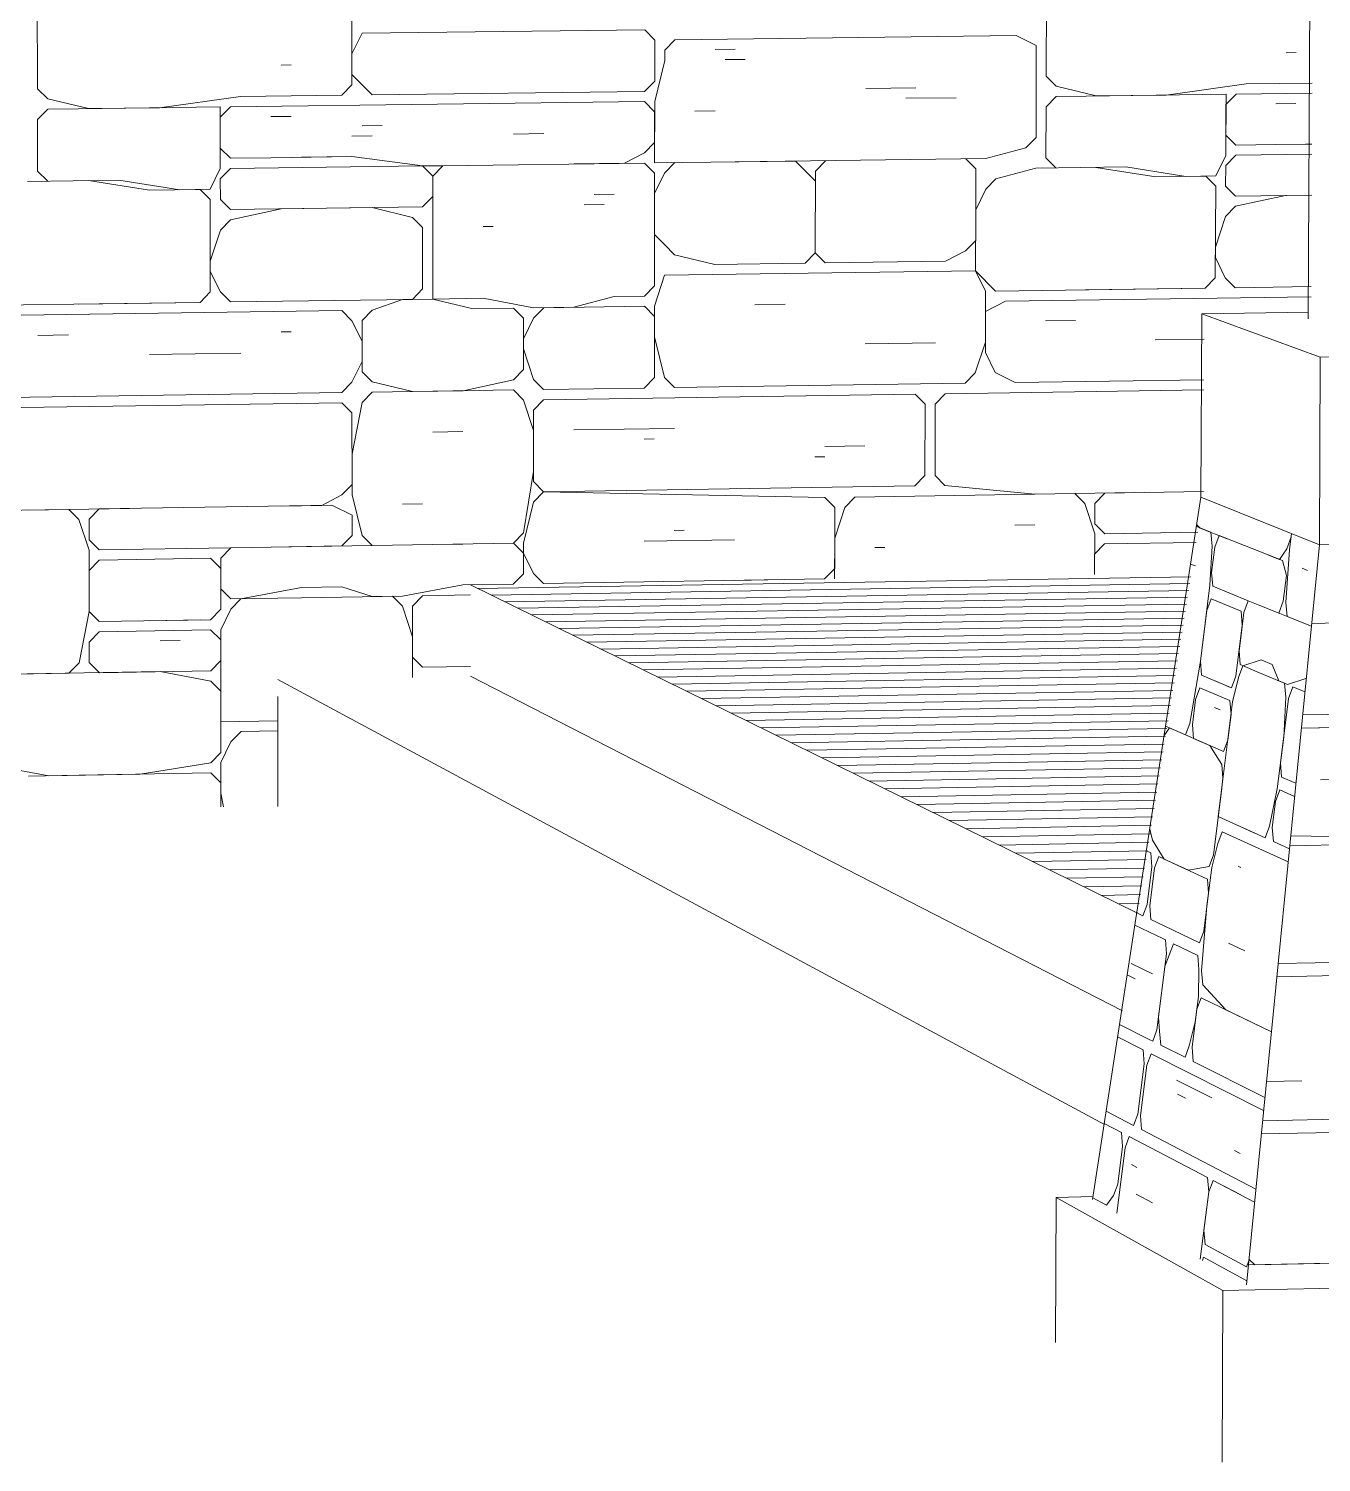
# Model space of a CAD drawing. Header units: inches. Extents: x 205 to 211, y -138 to -29.
# Drawn here: x 208.7214 to 208.7882, y -73.0965 to -73.0225 of the extents above; entities that cross this region are included whole.
import ezdxf

# ---------------------------------------------------------------- set-up
doc = ezdxf.new("R2010")
doc.units = ezdxf.units.IN
doc.header["$MEASUREMENT"] = 0
for name, color, linetype, lineweight in [('A-FLOR', 192, 'Continuous', 13), ('A-FLOR-PATT', 8, 'Continuous', 13), ('A-WALL', 113, 'Continuous', 13), ('A-WALL-PATT', 111, 'Continuous', 13), ('L-SITE-WALL', 31, 'Continuous', 13), ('Q-CASE', 31, 'Continuous', 9), ('S-FNDN', 32, 'Continuous', 13)]:
    doc.layers.add(name, color=color, linetype=linetype, lineweight=lineweight)

# ---------------------------------------------------------------- blocks, each defined once
blk = doc.blocks.new('FP_106-160')
at = {"layer": 'A-WALL-PATT', "lineweight": 9}
for p, q in [((71.862069, -73.019635), (71.862053, -73.02491)), ((71.809947, -73.020243), (71.809957, -73.025559)), ((71.826192, -73.020053), (71.826194, -73.025357)), ((71.826193, -73.023766), (71.826716, -73.022699)), ((71.826716, -73.022699), (71.841315, -73.022523)), ((71.841315, -73.022523), (71.841835, -73.023046)), ((71.860508, -73.022819), (71.842875, -73.023033)), ((71.860508, -73.022819), (71.861541, -73.023334)), ((71.841835, -73.023046), (71.841832, -73.025162)), ((71.842875, -73.023033), (71.842354, -73.023569)), ((71.842354, -73.024098), (71.842354, -73.023569)), ((71.844953, -73.023537), (71.845993, -73.023524)), ((71.861526, -73.028079), (71.861541, -73.023334)), ((71.822534, -73.024341), (71.823057, -73.024335)), ((71.826194, -73.024827), (71.826193, -73.023766)), ((71.841831, -73.026219), (71.842354, -73.024098)), ((71.845472, -73.024059), (71.846511, -73.024047)), ((71.87444, -73.023703), (71.874955, -73.023697)), ((71.827239, -73.025874), (71.826194, -73.024827)), ((71.862053, -73.02491), (71.862568, -73.025431)), ((71.809957, -73.025559), (71.810483, -73.026084)), ((71.826194, -73.025357), (71.825672, -73.025893)), ((71.841311, -73.025697), (71.827239, -73.025874)), ((71.841832, -73.025162), (71.841311, -73.025697)), ((71.852734, -73.025554), (71.855325, -73.025522)), ((71.864633, -73.025932), (71.862568, -73.025431)), ((71.87134, -73.025847), (71.864116, -73.025938)), ((71.872372, -73.025308), (71.868246, -73.025886)), ((71.871327, -73.029005), (71.87134, -73.025847)), ((71.871337, -73.026374), (71.871855, -73.025841)), ((71.871855, -73.025841), (71.875789, -73.025791)), ((71.872372, -73.025308), (71.875791, -73.025265)), ((71.812583, -73.026588), (71.810483, -73.026084)), ((71.819396, -73.026503), (71.812058, -73.026595)), ((71.816253, -73.026542), (71.812583, -73.026588)), ((71.820442, -73.025959), (71.816253, -73.026542)), ((71.819396, -73.027033), (71.819919, -73.026496)), ((71.819399, -73.029685), (71.819396, -73.026503)), ((71.819919, -73.026496), (71.841311, -73.026226)), ((71.820442, -73.025959), (71.825672, -73.025893)), ((71.841311, -73.026226), (71.84183, -73.026748)), ((71.841827, -73.029391), (71.841831, -73.026219)), ((71.854806, -73.026056), (71.857394, -73.026023)), ((71.862048, -73.026491), (71.862039, -73.029126)), ((71.862048, -73.026491), (71.862566, -73.025958)), ((71.864116, -73.025938), (71.862566, -73.025958)), ((71.868246, -73.025886), (71.864633, -73.025932)), ((71.871331, -73.027952), (71.871337, -73.026374)), ((71.873913, -73.026341), (71.874943, -73.026328)), ((71.80996, -73.027153), (71.810484, -73.026615)), ((71.80996, -73.027153), (71.809965, -73.029808)), ((71.812058, -73.026595), (71.810484, -73.026615)), ((71.819398, -73.028624), (71.819396, -73.027033)), ((71.822013, -73.027), (71.823059, -73.026986)), ((71.841828, -73.028334), (71.84183, -73.026748)), ((71.84391, -73.026722), (71.844949, -73.026709)), ((71.826195, -73.028006), (71.827239, -73.027993)), ((71.826717, -73.02747), (71.827761, -73.027457)), ((71.834542, -73.027899), (71.836105, -73.027879)), ((71.871331, -73.027952), (71.871844, -73.028472)), ((71.819398, -73.028624), (71.819922, -73.029148)), ((71.841828, -73.028334), (71.841308, -73.028869)), ((71.858938, -73.029167), (71.861007, -73.028613)), ((71.861007, -73.028613), (71.861526, -73.028079)), ((71.871844, -73.028472), (71.873904, -73.028445)), ((71.875777, -73.028421), (71.873904, -73.028445)), ((71.875449, -73.028425), (71.875777, -73.028421)), ((71.819922, -73.029148), (71.822014, -73.02912)), ((71.829849, -73.029548), (71.819922, -73.029678)), ((71.826195, -73.029066), (71.822014, -73.02912)), ((71.823583, -73.0291), (71.826195, -73.029066)), ((71.826195, -73.029066), (71.829849, -73.029548)), ((71.829849, -73.029548), (71.830893, -73.029534)), ((71.829849, -73.029548), (71.830371, -73.03007)), ((71.830371, -73.03007), (71.830893, -73.029534)), ((71.841307, -73.029398), (71.830893, -73.029534)), ((71.837666, -73.029445), (71.840267, -73.029411)), ((71.840267, -73.029411), (71.841308, -73.028869)), ((71.841307, -73.029398), (71.841827, -73.029919)), ((71.849097, -73.029296), (71.841827, -73.029391)), ((71.842346, -73.029912), (71.842867, -73.029377)), ((71.845983, -73.029336), (71.858938, -73.029167)), ((71.850132, -73.030337), (71.849097, -73.029296)), ((71.850133, -73.02981), (71.850653, -73.029275)), ((71.857903, -73.02918), (71.858419, -73.029701)), ((71.862039, -73.029126), (71.862554, -73.029646)), ((71.870807, -73.030064), (71.871327, -73.029005)), ((71.871325, -73.029531), (71.87132, -73.030583)), ((71.871325, -73.029531), (71.871842, -73.028998)), ((71.875775, -73.028946), (71.871842, -73.028998)), ((71.814162, -73.030284), (71.809441, -73.030346)), ((71.809965, -73.029808), (71.810491, -73.030332)), ((71.814162, -73.030284), (71.817306, -73.030773)), ((71.818876, -73.030752), (71.819399, -73.029685)), ((71.819399, -73.030215), (71.819922, -73.029678)), ((71.819399, -73.030215), (71.8194, -73.031275)), ((71.830371, -73.03007), (71.83037, -73.036417)), ((71.830371, -73.031129), (71.830371, -73.03007)), ((71.841827, -73.029919), (71.84182, -73.035728)), ((71.842346, -73.029912), (71.841825, -73.030976)), ((71.850133, -73.02981), (71.850125, -73.03403)), ((71.858419, -73.029701), (71.858409, -73.033389)), ((71.859452, -73.030214), (71.858933, -73.030748)), ((71.861521, -73.02966), (71.859452, -73.030214)), ((71.866168, -73.029599), (71.861521, -73.02966)), ((71.86462, -73.029619), (71.867714, -73.030104)), ((71.866168, -73.029599), (71.869261, -73.030084)), ((71.867714, -73.030104), (71.870292, -73.03007)), ((71.869261, -73.030084), (71.870807, -73.030064)), ((71.870292, -73.03007), (71.870805, -73.030589)), ((71.812589, -73.030304), (71.815735, -73.030793)), ((71.815735, -73.030793), (71.818353, -73.030759)), ((71.817306, -73.030773), (71.818876, -73.030752)), ((71.818353, -73.030759), (71.818877, -73.031282)), ((71.838705, -73.031017), (71.839746, -73.031004)), ((71.858933, -73.030748), (71.858413, -73.031808)), ((71.870805, -73.030589), (71.870786, -73.035321)), ((71.87132, -73.030583), (71.871833, -73.031102)), ((71.818877, -73.031282), (71.818882, -73.03605)), ((71.8194, -73.031275), (71.819924, -73.031798)), ((71.819924, -73.031798), (71.829849, -73.031665)), ((71.819924, -73.032328), (71.822539, -73.031763)), ((71.822539, -73.031763), (71.82724, -73.0317)), ((71.82724, -73.0317), (71.829328, -73.032201)), ((71.830371, -73.031129), (71.829849, -73.031665)), ((71.838184, -73.031553), (71.839225, -73.031539)), ((71.871314, -73.03216), (71.871831, -73.031627)), ((71.871831, -73.031627), (71.874408, -73.031067)), ((71.871833, -73.031102), (71.875765, -73.031049)), ((71.874408, -73.031067), (71.875765, -73.031049)), ((71.819402, -73.032865), (71.819924, -73.032328)), ((71.829328, -73.032201), (71.829849, -73.032723)), ((71.841824, -73.032032), (71.841823, -73.033088)), ((71.858413, -73.031808), (71.858404, -73.034968)), ((71.871314, -73.03216), (71.870793, -73.033744)), ((71.819402, -73.032865), (71.81888, -73.034461)), ((71.829849, -73.035896), (71.829849, -73.032723)), ((71.832977, -73.03268), (71.833498, -73.032673)), ((71.841823, -73.033088), (71.842342, -73.033609)), ((71.842342, -73.033609), (71.842861, -73.03413)), ((71.85789, -73.033922), (71.856855, -73.034463)), ((71.85789, -73.033922), (71.858409, -73.033389)), ((71.870793, -73.033744), (71.870791, -73.03427)), ((71.81888, -73.034461), (71.818881, -73.034991)), ((71.844937, -73.034629), (71.84286, -73.03413)), ((71.849605, -73.034564), (71.844937, -73.034629)), ((71.850125, -73.03403), (71.849605, -73.034564)), ((71.850125, -73.03403), (71.850642, -73.03455)), ((71.856855, -73.034463), (71.850642, -73.03455)), ((71.870791, -73.03427), (71.871301, -73.035314)), ((71.818881, -73.034991), (71.819405, -73.036043)), ((71.84234, -73.035193), (71.841818, -73.036783)), ((71.84234, -73.035193), (71.858404, -73.034968)), ((71.858404, -73.034968), (71.859435, -73.036007)), ((71.858404, -73.034968), (71.858918, -73.036014)), ((71.870786, -73.035321), (71.870269, -73.035854)), ((71.871301, -73.035314), (71.871814, -73.035832)), ((71.818882, -73.03605), (71.818359, -73.036587)), ((71.819405, -73.036043), (71.819928, -73.036565)), ((71.829328, -73.036432), (71.829849, -73.035896)), ((71.841299, -73.036263), (71.84182, -73.035728)), ((71.858918, -73.036014), (71.858911, -73.038645)), ((71.859435, -73.036007), (71.870269, -73.035854)), ((71.870269, -73.035854), (71.864083, -73.035941)), ((71.871814, -73.035832), (71.875744, -73.035776)), ((71.807355, -73.036742), (71.818359, -73.036587)), ((71.818359, -73.036587), (71.812075, -73.036676)), ((71.819928, -73.036565), (71.829328, -73.036432)), ((71.828806, -73.036439), (71.827241, -73.03699)), ((71.83037, -73.036417), (71.828806, -73.036439)), ((71.828806, -73.036439), (71.829328, -73.036432)), ((71.83037, -73.036417), (71.832976, -73.03638)), ((71.832455, -73.036916), (71.83037, -73.036417)), ((71.834538, -73.036887), (71.832455, -73.036916)), ((71.832976, -73.03638), (71.835579, -73.036872)), ((71.834538, -73.036887), (71.835058, -73.037407)), ((71.835579, -73.036872), (71.83766, -73.036842)), ((71.835579, -73.0374), (71.836099, -73.036864)), ((71.841299, -73.036791), (71.836099, -73.036864)), ((71.83766, -73.036842), (71.83974, -73.036285)), ((71.83974, -73.036285), (71.841299, -73.036263)), ((71.841299, -73.036791), (71.841818, -73.037311)), ((71.841818, -73.036783), (71.841816, -73.038366)), ((71.847009, -73.03671), (71.848565, -73.036687)), ((71.85995, -73.036526), (71.858915, -73.037067)), ((71.85995, -73.036526), (71.875742, -73.036301)), ((71.807881, -73.037265), (71.825676, -73.037013)), ((71.825676, -73.037013), (71.826198, -73.037534)), ((71.826198, -73.037534), (71.82672, -73.038584)), ((71.82672, -73.037527), (71.827241, -73.03699)), ((71.82672, -73.037527), (71.82672, -73.04017)), ((71.835579, -73.0374), (71.835057, -73.038464)), ((71.835057, -73.040047), (71.835058, -73.037407)), ((71.841814, -73.040475), (71.841818, -73.037311)), ((71.858915, -73.037067), (71.858909, -73.039171)), ((71.862013, -73.037548), (71.863561, -73.037526)), ((71.809981, -73.038296), (71.811554, -73.038273)), ((71.822543, -73.038115), (71.823065, -73.038108)), ((71.841816, -73.038366), (71.842333, -73.040468)), ((71.82672, -73.038584), (71.82672, -73.039641)), ((71.835057, -73.038464), (71.835057, -73.038992)), ((71.835057, -73.038992), (71.835577, -73.040568)), ((71.852705, -73.038735), (71.856326, -73.038683)), ((71.858911, -73.038645), (71.85839, -73.040231)), ((71.858909, -73.039171), (71.859423, -73.040216)), ((71.867683, -73.038518), (71.870207, -73.038481)), ((71.815746, -73.039272), (71.820454, -73.039204)), ((71.82672, -73.039641), (71.826199, -73.040706)), ((71.82672, -73.04017), (71.827242, -73.040691)), ((71.831933, -73.041149), (71.834536, -73.040583)), ((71.834536, -73.040583), (71.835057, -73.040047)), ((71.835577, -73.040568), (71.836097, -73.041088)), ((71.841294, -73.04101), (71.841814, -73.040475)), ((71.842852, -73.040987), (71.842333, -73.040468)), ((71.85839, -73.040231), (71.857871, -73.040764)), ((71.859423, -73.040216), (71.860454, -73.040726)), ((71.860454, -73.040726), (71.870199, -73.040582)), ((71.808414, -73.041498), (71.825677, -73.041242)), ((71.826199, -73.040706), (71.825677, -73.041242)), ((71.826721, -73.041755), (71.827242, -73.041219)), ((71.827242, -73.040691), (71.829328, -73.041188)), ((71.834536, -73.041111), (71.827242, -73.041219)), ((71.829328, -73.041188), (71.831933, -73.041149)), ((71.834536, -73.041111), (71.835056, -73.041631)), ((71.836096, -73.041615), (71.855285, -73.041329)), ((71.836097, -73.041088), (71.841294, -73.04101)), ((71.842852, -73.040987), (71.857871, -73.040764)), ((71.855285, -73.041329), (71.855801, -73.041847)), ((71.856836, -73.041306), (71.856318, -73.04184)), ((71.856836, -73.041306), (71.870197, -73.041107)), ((71.804742, -73.042083), (71.825677, -73.041771)), ((71.825677, -73.041771), (71.826199, -73.042291)), ((71.826721, -73.041755), (71.8262, -73.044404)), ((71.835056, -73.041631), (71.835575, -73.043206)), ((71.835576, -73.042151), (71.836096, -73.041615)), ((71.855801, -73.041847), (71.855792, -73.045528)), ((71.856318, -73.04184), (71.856309, -73.04552)), ((71.826199, -73.042291), (71.8262, -73.045988)), ((71.835574, -73.045842), (71.835576, -73.042151)), ((71.83037, -73.043285), (71.831932, -73.043261)), ((71.835575, -73.043206), (71.835574, -73.045315)), ((71.837655, -73.043174), (71.842849, -73.043095)), ((71.841291, -73.043646), (71.84181, -73.043638)), ((71.850623, -73.04403), (71.852693, -73.043998)), ((71.8262, -73.044404), (71.826201, -73.046516)), ((71.850104, -73.044564), (71.850621, -73.044556)), ((71.835574, -73.045315), (71.835052, -73.048486)), ((71.855792, -73.045528), (71.855274, -73.046062)), ((71.856309, -73.04552), (71.856824, -73.046038)), ((71.824636, -73.047069), (71.825679, -73.046524)), ((71.8262, -73.045988), (71.825679, -73.046524)), ((71.826201, -73.046516), (71.826723, -73.048619)), ((71.835573, -73.046897), (71.836093, -73.046362)), ((71.836093, -73.046362), (71.835574, -73.045842)), ((71.836093, -73.046362), (71.855274, -73.046062)), ((71.850617, -73.046661), (71.836093, -73.046362)), ((71.863532, -73.046458), (71.85217, -73.046636)), ((71.856824, -73.046038), (71.861469, -73.04649)), ((71.861469, -73.04649), (71.866624, -73.046409)), ((71.863532, -73.046458), (71.864046, -73.046974)), ((71.864561, -73.046966), (71.865078, -73.046433)), ((71.865078, -73.046433), (71.870176, -73.046353)), ((71.81157, -73.047274), (71.800028, -73.047455)), ((71.809474, -73.047307), (71.81471, -73.047224)), ((71.81157, -73.047274), (71.812094, -73.047795)), ((71.812618, -73.047786), (71.81314, -73.047249)), ((71.81314, -73.047249), (71.825158, -73.04706)), ((71.822549, -73.047101), (71.824636, -73.047069)), ((71.825158, -73.04706), (71.826201, -73.047572)), ((71.828807, -73.047003), (71.829849, -73.046987)), ((71.835573, -73.046897), (71.835052, -73.049013)), ((71.850617, -73.046661), (71.851134, -73.047178)), ((71.851127, -73.050332), (71.851134, -73.047178)), ((71.851651, -73.04717), (71.85113, -73.048756)), ((71.851651, -73.04717), (71.85217, -73.046636)), ((71.864556, -73.04854), (71.864046, -73.046974)), ((71.864558, -73.048016), (71.864561, -73.046966)), ((71.81262, -73.049373), (71.812094, -73.047795)), ((71.812619, -73.048844), (71.812618, -73.047786)), ((71.826201, -73.047572), (71.826201, -73.048627)), ((71.864558, -73.048016), (71.865071, -73.048532)), ((71.826201, -73.048627), (71.82568, -73.049163)), ((71.826723, -73.048619), (71.827244, -73.049138)), ((71.834532, -73.049022), (71.835052, -73.048486)), ((71.842842, -73.048362), (71.843361, -73.048354)), ((71.85113, -73.048756), (71.851126, -73.050858)), ((71.860432, -73.048082), (71.861464, -73.048065)), ((71.864549, -73.05064), (71.864556, -73.04854)), ((71.865071, -73.048532), (71.869878, -73.048455)), ((71.812619, -73.048844), (71.813144, -73.049364)), ((71.812625, -73.052544), (71.81262, -73.049373)), ((71.813144, -73.049364), (71.81994, -73.049255)), ((71.81994, -73.049255), (71.819418, -73.049792)), ((71.834532, -73.049022), (71.81994, -73.049255)), ((71.82568, -73.049163), (71.822029, -73.049222)), ((71.823072, -73.049205), (71.824637, -73.04918)), ((71.827244, -73.049138), (71.834532, -73.049022)), ((71.830369, -73.049088), (71.831931, -73.049063)), ((71.835051, -73.04954), (71.834532, -73.049022)), ((71.835052, -73.049013), (71.835051, -73.04954)), ((71.841285, -73.048913), (71.845952, -73.048839)), ((71.853198, -73.049248), (71.853715, -73.04924)), ((71.864552, -73.04959), (71.865069, -73.049057)), ((71.869796, -73.048981), (71.865069, -73.049057)), ((71.812622, -73.05043), (71.813144, -73.049893)), ((71.818896, -73.0498), (71.813144, -73.049893)), ((71.818896, -73.0498), (71.819419, -73.05032)), ((71.819418, -73.049792), (71.819419, -73.050848)), ((71.835051, -73.050067), (71.835051, -73.04954)), ((71.835051, -73.04954), (71.835571, -73.050585)), ((71.835051, -73.050067), (71.835051, -73.050594)), ((71.864552, -73.04959), (71.864549, -73.05064)), ((71.812622, -73.05043), (71.812625, -73.052544)), ((71.819421, -73.052432), (71.819419, -73.05032)), ((71.819419, -73.050848), (71.819419, -73.05032)), ((71.819419, -73.050848), (71.81942, -73.051376)), ((71.835051, -73.050594), (71.834531, -73.051129)), ((71.835571, -73.050585), (71.83609, -73.051104)), ((71.83609, -73.051104), (71.850609, -73.050866)), ((71.845949, -73.050942), (71.848538, -73.0509)), ((71.851127, -73.050332), (71.850609, -73.050866)), ((71.81942, -73.051376), (71.819942, -73.051895)), ((71.820465, -73.051887), (71.823595, -73.051308)), ((71.823595, -73.051308), (71.825681, -73.051274)), ((71.828807, -73.05175), (71.823595, -73.051835)), ((71.825681, -73.051274), (71.827244, -73.051775)), ((71.83193, -73.051171), (71.828807, -73.05175)), ((71.829328, -73.052268), (71.829848, -73.051733)), ((71.829848, -73.051733), (71.832316, -73.051692)), ((71.834531, -73.051129), (71.83193, -73.051171)), ((71.818899, -73.052968), (71.819421, -73.052432)), ((71.819943, -73.052423), (71.819422, -73.053487)), ((71.819942, -73.051895), (71.823595, -73.051835)), ((71.819943, -73.052423), (71.820465, -73.051887)), ((71.827244, -73.051775), (71.828286, -73.051758)), ((71.828286, -73.051758), (71.828807, -73.052277)), ((71.828807, -73.052277), (71.829328, -73.053849)), ((71.829328, -73.052268), (71.829328, -73.054903)), ((71.812107, -73.055194), (71.812625, -73.052544)), ((71.812625, -73.052544), (71.813149, -73.053063)), ((71.813149, -73.053063), (71.818899, -73.052968)), ((71.815764, -73.05302), (71.818377, -73.052977)), ((71.812628, -73.054129), (71.81315, -73.053592)), ((71.81315, -73.053592), (71.8189, -73.053496)), ((71.8189, -73.053496), (71.819422, -73.054015)), ((71.819422, -73.053487), (71.819426, -73.058235)), ((71.829328, -73.053849), (71.829328, -73.055956)), ((71.812628, -73.054129), (71.81263, -73.055185)), ((71.816288, -73.054067), (71.817333, -73.05405)), ((71.819423, -73.05507), (71.819422, -73.054015)), ((71.812107, -73.055194), (71.811584, -73.055731)), ((71.81263, -73.055185), (71.813154, -73.055704)), ((71.819423, -73.05507), (71.818902, -73.055607)), ((71.829328, -73.054903), (71.829848, -73.055421)), ((71.829848, -73.055421), (71.832315, -73.055379)), ((71.800053, -73.055927), (71.811584, -73.055731)), ((71.808443, -73.055784), (71.81629, -73.055651)), ((71.813154, -73.055704), (71.818902, -73.055607)), ((71.81629, -73.055651), (71.818902, -73.056134)), ((71.818902, -73.056134), (71.819425, -73.056653)), ((71.819425, -73.05718), (71.819425, -73.056653)), ((71.819425, -73.05718), (71.819428, -73.059816)), ((71.819426, -73.058235), (71.822372, -73.058184)), ((71.820471, -73.058744), (71.819949, -73.05928)), ((71.822373, -73.058711), (71.820471, -73.058744)), ((71.819428, -73.059816), (71.818907, -73.060352)), ((71.819949, -73.05928), (71.819429, -73.060343)), ((71.807929, -73.060547), (71.810547, -73.061028)), ((71.815252, -73.060944), (71.818907, -73.060352)), ((71.819429, -73.060343), (71.81943, -73.061924)), ((71.809501, -73.061047), (71.812116, -73.061)), ((71.810547, -73.061028), (71.815252, -73.060944)), ((71.818907, -73.06088), (71.812116, -73.061)), ((71.818907, -73.06088), (71.81943, -73.061397)), ((71.819431, -73.062627), (71.81943, -73.061397)), ((71.81943, -73.061924), (71.81957, -73.062626))]:
    blk.add_line(p, q, dxfattribs=at)
blk = doc.blocks.new('FP_114-160')
at = {"layer": 'A-WALL-PATT', "lineweight": 9}
for p, q in [((71.870559, -73.048457), (71.86981, -73.048162)), ((71.869825, -73.048065), (71.87, -73.048237)), ((71.87, -73.048237), (71.871402, -73.04879)), ((71.870559, -73.048457), (71.870617, -73.049168)), ((71.870757, -73.049223), (71.87098, -73.048623)), ((71.87098, -73.048623), (71.874251, -73.049914)), ((71.874707, -73.048699), (71.874479, -73.049307)), ((71.874728, -73.048527), (71.874623, -73.049363)), ((71.874728, -73.048527), (71.874707, -73.048699)), ((71.87051, -73.051188), (71.870617, -73.049168)), ((71.870592, -73.050533), (71.870757, -73.049223)), ((71.874107, -73.049857), (71.874479, -73.049307)), ((71.874623, -73.049363), (71.874432, -73.052078)), ((71.869511, -73.050098), (71.869754, -73.050196)), ((71.873533, -73.049631), (71.874107, -73.049857)), ((71.874251, -73.049914), (71.874455, -73.050692)), ((71.870592, -73.050533), (71.87065, -73.051245)), ((71.874455, -73.050692), (71.874288, -73.05202)), ((71.875263, -73.050313), (71.875553, -73.050428)), ((71.870016, -73.055116), (71.87051, -73.051188)), ((71.87065, -73.051245), (71.872486, -73.051989)), ((71.870345, -73.052498), (71.870568, -73.0519)), ((71.872119, -73.052533), (71.870568, -73.0519)), ((71.872486, -73.051989), (71.872261, -73.052591)), ((71.875749, -73.05331), (71.872486, -73.051989)), ((71.87406, -73.052626), (71.873056, -73.05222)), ((71.873342, -73.052335), (71.873773, -73.05251)), ((71.874288, -73.05202), (71.87406, -73.052626)), ((71.874432, -73.052078), (71.874493, -73.052801)), ((71.870345, -73.052498), (71.870016, -73.055116)), ((71.872261, -73.052591), (71.872095, -73.053909)), ((71.872119, -73.052533), (71.872178, -73.05325)), ((71.874493, -73.052801), (71.875749, -73.05331)), ((71.875362, -73.053154), (71.875749, -73.05331)), ((71.871846, -73.055887), (71.872178, -73.05325)), ((71.872095, -73.053909), (71.872012, -73.054568)), ((71.872095, -73.053909), (71.872178, -73.05325)), ((71.872012, -73.054568), (71.872071, -73.055287)), ((71.869465, -73.058327), (71.870016, -73.055116)), ((71.870016, -73.055116), (71.870073, -73.05583)), ((71.871988, -73.055946), (71.872213, -73.055346)), ((71.872071, -73.055287), (71.873069, -73.055704)), ((71.872213, -73.055346), (71.873152, -73.055042)), ((71.873152, -73.055042), (71.873726, -73.055281)), ((71.873726, -73.055281), (71.874074, -73.056125)), ((71.870073, -73.05583), (71.871621, -73.056486)), ((71.870775, -73.056127), (71.87148, -73.056426)), ((71.871621, -73.056486), (71.871846, -73.055887)), ((71.871988, -73.055946), (71.87168, -73.057205)), ((71.874507, -73.056306), (71.873069, -73.055704)), ((71.874074, -73.056125), (71.874362, -73.056246)), ((71.875462, -73.056002), (71.874507, -73.056306)), ((71.875482, -73.056011), (71.875462, -73.056002)), ((71.869769, -73.05708), (71.869991, -73.056485)), ((71.869991, -73.056485), (71.871538, -73.057144)), ((71.874362, -73.056246), (71.874423, -73.056972)), ((71.874568, -73.057032), (71.874797, -73.056427)), ((71.874797, -73.056427), (71.875415, -73.056686)), ((71.869769, -73.05708), (71.869604, -73.058388)), ((71.87075, -73.0575), (71.871032, -73.057621)), ((71.87168, -73.057205), (71.870934, -73.063133)), ((71.871538, -73.057144), (71.871597, -73.057864)), ((71.874568, -73.057032), (71.874148, -73.060361)), ((71.874423, -73.056972), (71.874316, -73.05903)), ((71.869465, -73.058327), (71.869243, -73.05892)), ((71.869604, -73.058388), (71.869662, -73.059103)), ((71.871431, -73.059181), (71.871597, -73.057864)), ((71.868144, -73.058952), (71.868411, -73.058557)), ((71.868218, -73.058472), (71.869243, -73.05892)), ((71.868411, -73.058557), (71.870502, -73.05947)), ((71.869662, -73.059103), (71.871207, -73.059778)), ((71.874316, -73.05903), (71.87398, -73.061692)), ((71.870502, -73.05947), (71.871124, -73.060436)), ((71.871431, -73.059181), (71.871207, -73.059778)), ((71.871124, -73.060437), (71.871182, -73.061157)), ((71.874148, -73.060361), (71.874209, -73.06109)), ((71.871099, -73.061816), (71.871182, -73.061157)), ((71.874209, -73.06109), (71.874949, -73.061413)), ((71.871099, -73.061816), (71.870685, -73.065107)), ((71.87398, -73.061692), (71.873584, -73.063623)), ((71.873896, -73.062357), (71.874125, -73.061755)), ((71.874125, -73.061755), (71.874882, -73.062088)), ((71.873812, -73.063023), (71.873896, -73.062357)), ((71.870934, -73.063133), (71.873356, -73.064223)), ((71.873812, -73.063023), (71.873728, -73.063688)), ((71.867397, -73.06379), (71.867537, -73.064353)), ((71.871133, -73.063919), (71.870909, -73.064513)), ((71.874549, -73.065466), (71.871133, -73.063919)), ((71.872068, -73.063643), (71.872782, -73.063965)), ((71.873356, -73.064223), (71.873584, -73.063623)), ((71.873728, -73.063688), (71.873789, -73.064418)), ((71.867226, -73.064897), (71.867455, -73.065003)), ((71.867455, -73.065003), (71.867511, -73.065718)), ((71.867537, -73.064353), (71.868145, -73.065323)), ((71.870909, -73.064513), (71.870602, -73.065765)), ((71.873789, -73.064418), (71.874615, -73.06479)), ((71.867511, -73.065718), (71.867266, -73.067669)), ((71.867649, -73.065782), (71.867403, -73.067734)), ((71.867649, -73.065782), (71.867869, -73.065195)), ((71.867869, -73.065195), (71.868561, -73.065516)), ((71.868145, -73.065323), (71.869397, -73.065903)), ((71.870378, -73.066358), (71.868561, -73.065516)), ((71.869397, -73.065903), (71.870461, -73.065701)), ((71.870602, -73.065765), (71.870354, -73.067739)), ((71.870685, -73.065107), (71.870461, -73.065701)), ((71.871961, -73.065692), (71.872103, -73.065757)), ((71.870378, -73.066358), (71.870436, -73.067082)), ((71.870188, -73.069055), (71.870436, -73.067082)), ((71.867047, -73.068254), (71.867266, -73.067669)), ((71.867403, -73.067734), (71.867459, -73.068451)), ((71.870354, -73.06774), (71.87008, -73.071096)), ((71.866632, -73.068744), (71.868068, -73.069433)), ((71.867047, -73.068254), (71.866731, -73.068103)), ((71.867459, -73.068451), (71.86815, -73.06878)), ((71.868207, -73.0695), (71.868068, -73.069433)), ((71.86815, -73.06878), (71.869965, -73.069646)), ((71.868207, -73.0695), (71.868264, -73.07022)), ((71.870188, -73.069055), (71.869965, -73.069646)), ((71.868264, -73.07022), (71.867771, -73.074139)), ((71.868181, -73.070873), (71.868624, -73.0697)), ((71.869882, -73.070303), (71.868624, -73.0697)), ((71.871461, -73.069659), (71.872316, -73.070065)), ((71.866446, -73.07072), (71.867546, -73.071256)), ((71.867853, -73.073486), (71.868181, -73.070873)), ((71.869882, -73.070303), (71.86994, -73.071028)), ((71.866236, -73.071306), (71.866638, -73.071503)), ((71.869915, -73.072412), (71.86994, -73.071028)), ((71.87008, -73.071096), (71.870138, -73.071822)), ((71.869749, -73.073727), (71.869915, -73.072412)), ((71.870138, -73.071822), (71.871329, -73.073101)), ((71.869583, -73.075042), (71.869832, -73.073069)), ((71.869832, -73.073069), (71.870055, -73.07248)), ((71.870055, -73.07248), (71.873682, -73.074249)), ((71.871329, -73.073101), (71.873682, -73.074249)), ((71.871329, -73.073101), (71.872328, -73.073589)), ((71.865841, -73.073866), (71.867412, -73.074653)), ((71.867909, -73.074208), (71.867853, -73.073486)), ((71.869443, -73.074972), (71.869749, -73.073727)), ((71.865742, -73.074505), (71.867054, -73.075166)), ((71.86755, -73.074722), (71.867412, -73.074653)), ((71.867771, -73.074139), (71.86755, -73.074722)), ((71.867909, -73.074208), (71.867966, -73.07493)), ((71.86711, -73.075887), (71.867054, -73.075166)), ((71.867468, -73.075375), (71.867248, -73.075957)), ((71.867468, -73.075375), (71.873282, -73.078304)), ((71.867966, -73.07493), (71.86922, -73.075559)), ((71.869443, -73.074972), (71.86922, -73.075559)), ((71.869583, -73.075042), (71.869641, -73.07577)), ((71.866782, -73.078494), (71.86711, -73.075887)), ((71.867248, -73.075957), (71.86692, -73.078565)), ((71.869641, -73.07577), (71.873348, -73.077628)), ((71.868775, -73.076731), (71.870604, -73.077657)), ((71.868832, -73.077458), (71.869252, -73.077672)), ((71.86515, -73.078339), (71.866563, -73.079074)), ((71.865932, -73.079438), (71.865051, -73.078977)), ((71.866563, -73.079074), (71.866782, -73.078494)), ((71.86692, -73.078565), (71.866976, -73.079289)), ((71.865988, -73.08016), (71.865932, -73.079438)), ((71.866125, -73.080232), (71.866344, -73.079653)), ((71.866344, -73.079653), (71.870387, -73.081767)), ((71.872881, -73.08236), (71.866976, -73.079289)), ((71.866125, -73.080232), (71.865701, -73.083599)), ((71.865743, -73.082109), (71.865988, -73.08016)), ((71.871777, -73.080371), (71.872063, -73.080518)), ((71.866455, -73.081099), (71.86673, -73.081245)), ((71.870387, -73.081767), (71.870446, -73.082502)), ((71.870446, -73.082502), (71.870671, -73.081915)), ((71.870671, -73.081915), (71.872815, -73.083036)), ((71.86517, -73.083188), (71.86446, -73.082805)), ((71.86517, -73.083188), (71.865524, -73.082685)), ((71.865524, -73.082685), (71.865743, -73.082109)), ((71.866704, -73.082622), (71.867533, -73.083064)), ((71.870446, -73.082502), (71.870006, -73.085986)), ((71.870196, -73.084485), (71.870446, -73.082502)), ((71.87124, -73.082213), (71.872098, -73.082662)), ((71.870254, -73.085222), (71.870196, -73.084485)), ((71.872397, -73.086372), (71.870254, -73.085222)), ((71.870822, -73.085527), (71.871535, -73.08591)), ((71.870128, -73.086054), (71.870171, -73.085883)), ((71.870171, -73.085883), (71.872414, -73.087093)), ((71.872516, -73.086064), (71.872397, -73.086372))]:
    blk.add_line(p, q, dxfattribs=at)
blk = doc.blocks.new('FP_115-160')
at = {"layer": 'A-WALL-PATT', "lineweight": 9}
for p, q in [((71.879943, -73.051065), (71.879898, -73.049045)), ((71.896323, -73.049452), (71.880571, -73.049708)), ((71.881214, -73.049024), (71.881214, -73.049024)), ((71.896993, -73.050113), (71.896323, -73.049452)), ((71.898287, -73.04942), (71.897647, -73.050102)), ((71.904443, -73.04932), (71.898287, -73.04942)), ((71.904171, -73.049324), (71.900903, -73.049378)), ((71.879928, -73.050392), (71.880571, -73.049708)), ((71.8878, -73.04959), (71.883859, -73.049654)), ((71.897008, -73.050785), (71.896993, -73.050113)), ((71.897038, -73.052128), (71.897647, -73.050102)), ((71.879928, -73.050392), (71.879943, -73.051065)), ((71.897008, -73.050785), (71.897023, -73.051457)), ((71.879958, -73.051739), (71.879315, -73.052424)), ((71.879973, -73.052413), (71.879943, -73.051065)), ((71.879943, -73.051065), (71.879958, -73.051739)), ((71.897023, -73.051457), (71.896383, -73.052139)), ((71.879315, -73.052423), (71.878013, -73.053119)), ((71.896383, -73.052139), (71.879973, -73.052413)), ((71.897098, -73.054816), (71.897038, -73.052129)), ((71.896398, -73.052811), (71.875764, -73.053157)), ((71.878013, -73.053119), (71.875764, -73.053157)), ((71.897068, -73.053472), (71.896398, -73.052811)), ((71.897144, -73.056831), (71.897068, -73.053472)), ((71.897798, -73.05682), (71.897098, -73.054816)), ((71.897144, -73.056831), (71.896504, -73.057515)), ((71.898468, -73.05748), (71.897798, -73.05682)), ((71.896504, -73.057515), (71.875297, -73.057885)), ((71.893899, -73.058232), (71.897814, -73.057492)), ((71.897813, -73.057492), (71.904352, -73.057378)), ((71.899776, -73.057458), (71.898468, -73.05748)), ((71.901753, -73.058095), (71.899776, -73.057458)), ((71.905597, -73.057356), (71.904352, -73.057378)), ((71.888652, -73.058325), (71.87523, -73.05856)), ((71.889324, -73.058986), (71.888652, -73.058325)), ((71.88998, -73.058974), (71.890621, -73.05829)), ((71.890621, -73.05829), (71.893899, -73.058233)), ((71.904367, -73.058049), (71.901753, -73.058095)), ((71.905661, -73.057804), (71.904368, -73.058049)), ((71.876158, -73.058544), (71.87523, -73.05856)), ((71.89001, -73.060319), (71.889324, -73.058986)), ((71.889995, -73.059647), (71.88998, -73.058974)), ((71.889995, -73.059647), (71.89001, -73.060319)), ((71.89001, -73.060319), (71.890681, -73.06098)), ((71.890025, -73.060992), (71.89001, -73.060319)), ((71.882143, -73.061134), (71.876218, -73.06124)), ((71.889429, -73.063695), (71.890025, -73.060993)), ((71.890681, -73.06098), (71.89004, -73.061665)), ((71.890681, -73.06098), (71.906077, -73.060704)), ((71.899852, -73.060816), (71.890681, -73.06098)), ((71.895925, -73.060886), (71.893959, -73.060921)), ((71.900521, -73.061475), (71.899852, -73.060816)), ((71.901175, -73.061464), (71.901814, -73.06078)), ((71.901814, -73.06078), (71.906077, -73.060704)), ((71.905081, -73.060722), (71.903121, -73.060757)), ((71.880184, -73.061843), (71.879526, -73.061855)), ((71.889475, -73.065713), (71.89004, -73.061665)), ((71.901235, -73.06415), (71.900521, -73.061476)), ((71.901205, -73.062806), (71.901175, -73.061463)), ((71.902528, -73.063454), (71.901205, -73.062807)), ((71.897949, -73.063538), (71.89664, -73.063562)), ((71.903181, -73.063442), (71.901889, -73.064137)), ((71.906461, -73.063382), (71.902528, -73.063454)), ((71.905794, -73.063394), (71.903181, -73.063442)), ((71.874681, -73.064124), (71.888787, -73.064379)), ((71.889429, -73.063695), (71.888788, -73.064379)), ((71.901296, -73.066836), (71.901235, -73.064149)), ((71.90125, -73.064821), (71.901889, -73.064137)), ((71.888788, -73.064379), (71.87463, -73.064641)), ((71.888788, -73.064379), (71.889459, -73.06504)), ((71.889459, -73.06504), (71.889565, -73.069749)), ((71.901356, -73.069522), (71.90125, -73.064821)), ((71.889535, -73.068404), (71.889475, -73.065713)), ((71.900717, -73.070206), (71.901296, -73.066836)), ((71.882293, -73.067868), (71.881636, -73.067881)), ((71.886909, -73.068454), (71.880335, -73.068579)), ((71.890236, -73.070409), (71.889535, -73.068404)), ((71.896091, -73.068279), (71.894125, -73.068316)), ((71.889565, -73.069749), (71.888924, -73.070435)), ((71.900717, -73.070206), (71.900078, -73.07089)), ((71.902025, -73.070181), (71.901356, -73.069522)), ((71.907422, -73.070076), (71.902025, -73.070181)), ((71.888924, -73.070435), (71.87403, -73.070723)), ((71.890907, -73.071069), (71.890236, -73.070409)), ((71.890907, -73.071069), (71.900078, -73.07089)), ((71.897461, -73.070941), (71.894186, -73.071005)), ((71.900094, -73.071562), (71.897461, -73.070941)), ((71.901401, -73.071536), (71.90204, -73.070852)), ((71.907518, -73.070745), (71.90204, -73.070852)), ((71.880395, -73.071274), (71.873963, -73.071399)), ((71.880395, -73.071274), (71.881068, -73.071935)), ((71.882369, -73.071236), (71.881726, -73.071922)), ((71.888939, -73.071107), (71.882369, -73.071236)), ((71.88961, -73.071767), (71.888939, -73.071107)), ((71.894185, -73.071005), (71.890922, -73.071742)), ((71.900763, -73.072221), (71.900093, -73.071562)), ((71.900778, -73.072892), (71.901401, -73.071536)), ((71.881786, -73.074617), (71.881068, -73.071935)), ((71.881726, -73.071922), (71.881817, -73.075963)), ((71.890312, -73.073772), (71.88961, -73.071767)), ((71.890923, -73.071742), (71.890282, -73.072427)), ((71.890282, -73.072427), (71.890357, -73.075791)), ((71.900838, -73.075579), (71.900763, -73.072221)), ((71.900808, -73.074236), (71.900778, -73.072892)), ((71.890327, -73.074445), (71.890312, -73.073773)), ((71.881832, -73.076637), (71.881786, -73.074616)), ((71.889701, -73.075804), (71.890327, -73.074445)), ((71.901492, -73.075566), (71.900808, -73.074235)), ((71.906051, -73.074802), (71.905398, -73.074815)), ((71.882489, -73.076624), (71.881817, -73.075963)), ((71.889701, -73.075804), (71.88906, -73.07649)), ((71.891028, -73.07645), (71.890357, -73.075791)), ((71.900838, -73.075579), (71.900199, -73.076264)), ((71.902161, -73.076224), (71.901492, -73.075566)), ((71.908287, -73.0761), (71.902161, -73.076224)), ((71.875247, -73.076771), (71.873429, -73.076808)), ((71.881219, -73.078671), (71.881832, -73.076637)), ((71.882489, -73.076624), (71.88906, -73.07649)), ((71.88709, -73.07653), (71.884477, -73.077257)), ((71.889716, -73.076477), (71.88709, -73.07653)), ((71.893011, -73.077083), (71.889716, -73.076477)), ((71.891028, -73.07645), (71.893651, -73.076397)), ((71.893651, -73.076397), (71.896287, -73.077016)), ((71.908383, -73.076769), (71.897597, -73.076989)), ((71.898251, -73.076976), (71.900199, -73.076264)), ((71.882504, -73.077297), (71.881862, -73.077984)), ((71.884477, -73.077257), (71.882504, -73.077297)), ((71.896287, -73.077016), (71.893011, -73.077083)), ((71.896287, -73.077016), (71.898251, -73.076976)), ((71.896468, -73.085082), (71.896287, -73.077016)), ((71.897597, -73.076989), (71.896957, -73.077675)), ((71.898251, -73.076976), (71.897597, -73.076989)), ((71.882028, -73.085394), (71.881862, -73.077984)), ((71.896957, -73.077674), (71.897047, -73.081707)), ((71.881219, -73.078671), (71.873229, -73.078836)), ((71.873162, -73.079512), (71.877943, -73.079413)), ((71.877943, -73.079413), (71.880591, -73.080033)), ((71.881264, -73.080692), (71.880591, -73.080032)), ((71.881937, -73.081352), (71.881264, -73.080692)), ((71.881967, -73.082699), (71.881937, -73.081352)), ((71.893116, -73.08179), (71.892461, -73.081804)), ((71.897717, -73.082365), (71.897048, -73.081707)), ((71.909247, -73.082792), (71.897078, -73.083051)), ((71.90035, -73.082982), (71.897718, -73.082365)), ((71.909161, -73.082188), (71.906232, -73.082856)), ((71.886584, -73.083275), (71.88527, -73.083303)), ((71.896438, -73.083737), (71.897078, -73.083051)), ((71.906232, -73.082856), (71.90035, -73.082981)), ((71.88137, -73.085408), (71.881997, -73.084047)), ((71.885942, -73.083962), (71.884628, -73.08399)), ((71.896438, -73.083737), (71.896468, -73.085082)), ((71.88137, -73.085408), (71.880727, -73.086096)), ((71.882701, -73.086053), (71.882028, -73.085394)), ((71.8827, -73.086053), (71.895828, -73.085768)), ((71.896468, -73.085082), (71.895828, -73.085768)), ((71.897138, -73.08574), (71.895828, -73.085768)), ((71.897138, -73.08574), (71.896468, -73.085082)), ((71.897138, -73.08574), (71.909556, -73.08547)), ((71.901734, -73.086312), (71.897138, -73.08574)), ((71.909621, -73.0854), (71.909556, -73.08547)), ((71.876776, -73.086182), (71.872495, -73.086275)), ((71.872524, -73.085978), (71.87282, -73.086268)), ((71.87282, -73.086268), (71.882043, -73.086068)), ((71.882043, -73.086068), (71.882066, -73.087098)), ((71.884016, -73.086025), (71.882716, -73.086727)), ((71.887301, -73.085953), (71.884016, -73.086025)), ((71.901734, -73.086312), (71.906961, -73.086198)), ((71.905002, -73.08624), (71.901734, -73.086312)), ((71.909571, -73.086141), (71.906961, -73.086198)), ((71.909754, -73.08632), (71.909571, -73.086141)), ((71.882376, -73.087091), (71.882716, -73.086727))]:
    blk.add_line(p, q, dxfattribs=at)
blk = doc.blocks.new('FP_119-160')
at = {"layer": 'A-FLOR-PATT', "lineweight": 9}
for p, q in [((71.832703, -73.05136), (71.869521, -73.050757)), ((71.833391, -73.051698), (71.869466, -73.051106)), ((71.834084, -73.052039), (71.86941, -73.051457)), ((71.834781, -73.052381), (71.869354, -73.05181)), ((71.835482, -73.052726), (71.869298, -73.052165)), ((71.836187, -73.053073), (71.869241, -73.052523)), ((71.836897, -73.053422), (71.869184, -73.052883)), ((71.837612, -73.053773), (71.869126, -73.053246)), ((71.83833, -73.054127), (71.869068, -73.053611)), ((71.839054, -73.054483), (71.86901, -73.053978)), ((71.839782, -73.054841), (71.868951, -73.054347)), ((71.840515, -73.055201), (71.868892, -73.05472)), ((71.841252, -73.055564), (71.868833, -73.055094)), ((71.841995, -73.055929), (71.868773, -73.055471)), ((71.842742, -73.056296), (71.868713, -73.055851)), ((71.843494, -73.056666), (71.868652, -73.056233)), ((71.84425, -73.057038), (71.868591, -73.056618)), ((71.845012, -73.057413), (71.86853, -73.057006)), ((71.845779, -73.05779), (71.868468, -73.057396)), ((71.846551, -73.058169), (71.868406, -73.057788)), ((71.847327, -73.058551), (71.868343, -73.058184)), ((71.848109, -73.058936), (71.86828, -73.058582)), ((71.848896, -73.059323), (71.868216, -73.058983)), ((71.849689, -73.059712), (71.868152, -73.059386)), ((71.850487, -73.060105), (71.868088, -73.059793)), ((71.85129, -73.060499), (71.868023, -73.060202)), ((71.852098, -73.060897), (71.867957, -73.060614)), ((71.852912, -73.061297), (71.867891, -73.061029)), ((71.853731, -73.0617), (71.867825, -73.061447)), ((71.854556, -73.062106), (71.867758, -73.061868)), ((71.855387, -73.062514), (71.867691, -73.062291)), ((71.856223, -73.062925), (71.867623, -73.062718)), ((71.857065, -73.063339), (71.867555, -73.063148)), ((71.857913, -73.063756), (71.867486, -73.063581)), ((71.858766, -73.064176), (71.867417, -73.064017)), ((71.859626, -73.064599), (71.867348, -73.064456)), ((71.860491, -73.065024), (71.867277, -73.064899)), ((71.861363, -73.065453), (71.867207, -73.065344)), ((71.86224, -73.065885), (71.867135, -73.065793)), ((71.863124, -73.066319), (71.867064, -73.066246)), ((71.864014, -73.066757), (71.866991, -73.066701)), ((71.864911, -73.067198), (71.866919, -73.06716)), ((71.865813, -73.067642), (71.866845, -73.067622)), ((71.866722, -73.068089), (71.866771, -73.068088))]:
    blk.add_line(p, q, dxfattribs=at)

msp = doc.modelspace()

# ---------------------------------------------------------------- linework, layer by layer
at = {"layer": 'A-FLOR'}
msp.add_line((208.744228, -73.05117), (208.778679, -73.068111), dxfattribs=at)
at = {"layer": 'A-WALL'}
for p, q in [((208.781956, -73.046641), (208.781993, -73.037181)), ((208.787502, -73.037102), (208.781993, -73.037181)), ((208.781993, -73.037181), (208.788118, -73.039424)), ((208.788118, -73.039424), (208.816328, -73.03901)), ((208.788074, -73.049105), (208.788118, -73.039424)), ((208.776356, -73.082902), (208.781956, -73.046641)), ((208.788074, -73.049105), (208.781956, -73.046641)), ((208.781956, -73.046641), (208.788074, -73.049105)), ((208.816258, -73.04865), (208.788074, -73.049105)), ((208.788074, -73.049105), (208.816258, -73.04865)), ((208.784304, -73.08731), (208.788074, -73.049105))]:
    msp.add_line(p, q, dxfattribs=at)
at = {"layer": 'L-SITE-WALL'}
msp.add_line((208.734286, -73.062618), (208.734282, -73.05694), dxfattribs=at)
at = {"layer": 'Q-CASE'}
msp.add_line((208.787497, -73.037435), (208.787948, -72.936469), dxfattribs=at)
at = {"layer": 'S-FNDN'}
for p, q in [((208.776972, -73.079018), (208.734282, -73.056053)), ((208.744226, -73.055884), (208.7779, -73.07316)), ((208.774471, -73.082791), (208.774447, -73.090279)), ((208.774471, -73.082791), (208.77638, -73.082751)), ((208.783079, -73.087597), (208.774471, -73.082791)), ((208.783079, -73.087597), (208.823859, -73.086702)), ((208.783043, -73.096465), (208.783079, -73.087597))]:
    msp.add_line(p, q, dxfattribs=at)

# ---------------------------------------------------------------- block references
at = {"layer": 'A-FLOR', "lineweight": 9}
msp.add_blockref('FP_119-160', (136.911911, 0), dxfattribs=at)
at = {"layer": 'A-WALL', "lineweight": 9}
for name in ['FP_114-160', 'FP_115-160']:
    msp.add_blockref(name, (136.911911, 0), dxfattribs=at)
at = {"layer": 'L-SITE-WALL', "lineweight": 9}
msp.add_blockref('FP_106-160', (136.911911, 0), dxfattribs=at)

doc.saveas('drawing.dxf')
